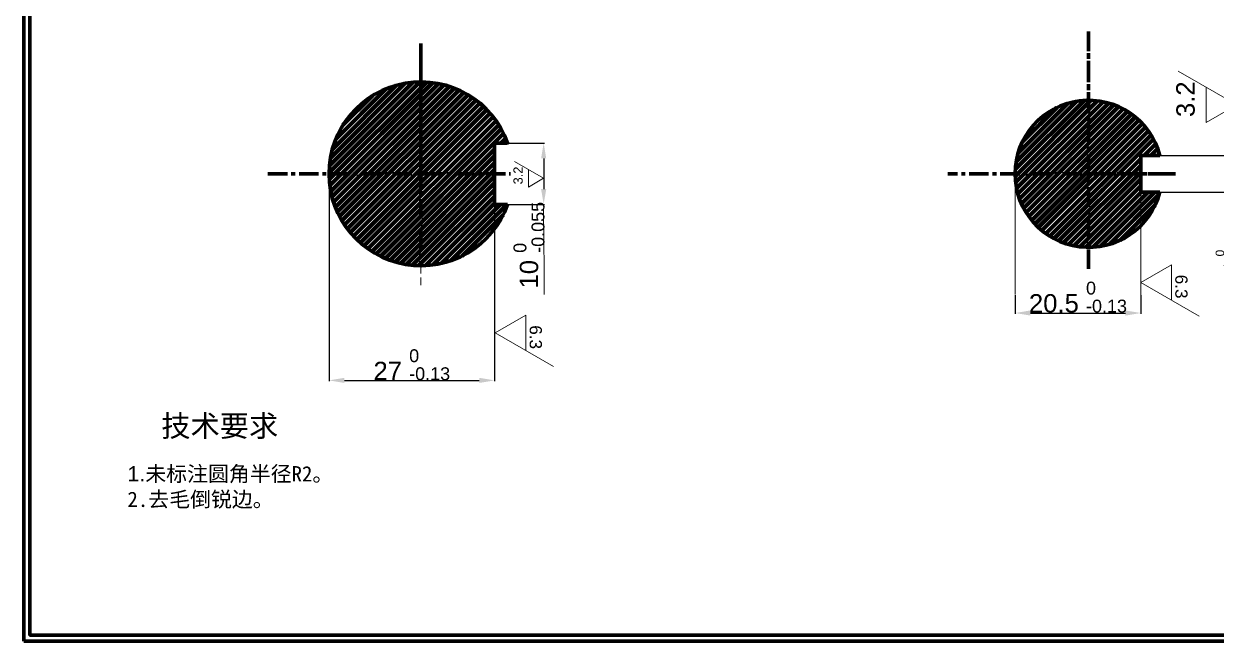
# Model space of a CAD drawing. Header units: millimetres. Extents: x 27201 to 30161, y 40204 to 42304.
# Drawn here: x 27201 to 29147, y 40204 to 41212 of the extents above; entities that cross this region are included whole.
import ezdxf

# ---------------------------------------------------------------- set-up
doc = ezdxf.new("R2010")
doc.units = ezdxf.units.MM
doc.linetypes.add('CENTER', pattern=[50.8, 31.75, -6.35, 6.35, -6.35])
doc.linetypes.add('DASHED', pattern=[19.05, 12.7, -6.35])
doc.layers.add('图框', color=7, linetype='Continuous')
doc.layers.add('标注', color=7, linetype='Continuous')
doc.styles.get("Standard").update_dxf_attribs({"font": 'arial.ttf', "height": 3.5})
doc.styles.add('样式 1', font='arial.ttf', dxfattribs={"height": 3.5})
doc.dimstyles.new('ISO-25', dxfattribs={"dimtxt": 2.5, "dimasz": 2.5, "dimexe": 1.25, "dimexo": 0.625, "dimtad": 1, "dimtxsty": 'Standard', "dimcen": 2.5, "dimadec": 0, "dimazin": 0, "dimtfac": 1, "dimtmove": 0, "dimatfit": 3, "dimfxl": 1, "dimarcsym": 0})

# ---------------------------------------------------------------- blocks, each defined once
blk = doc.blocks.new('*D39')
at = {"layer": 'Defpoints', "color": 0, "linetype": 'Continuous', "lineweight": 0, "transparency": 16777216}
for p in [(27968.2, 41017.3), (27968.2, 40917.3), (28049.2, 40917.3)]:
    blk.add_point(p, dxfattribs=at)
at = {"layer": '标注', "color": 0, "linetype": 'Continuous', "lineweight": -2, "transparency": 16777216}
for p, q in [((27968.8, 41017.3), (28050.4, 41017.3)), ((28049.2, 40992.3), (28049.2, 40942.3)), ((27968.8, 40917.3), (28050.4, 40917.3))]:
    blk.add_line(p, q, dxfattribs=at)
at = {"layer": '标注', "color": 0, "linetype": 'Continuous', "lineweight": 0, "transparency": 16777216}
for points in [[(28045, 40992.3), (28053.4, 40992.3), (28049.2, 41017.3)], [(28045, 40942.3), (28053.4, 40942.3), (28049.2, 40917.3)]]:
    blk.add_solid(points, dxfattribs=at)
blk = doc.blocks.new('表面粗糙度')
at = {"layer": '标注', "linetype": 'Continuous', "lineweight": 0}
for p, q in [((-87.7, -10.3), (-32.7, 85)), ((-116.6, 39.7), (-58.9, 39.7)), ((-87.7, -10.3), (-116.6, 39.7)), ((-116.6, 39.7), (-60.2, 39.7))]:
    blk.add_line(p, q, dxfattribs=at)
blk = doc.blocks.new('*D40')
at = {"layer": 'Defpoints', "color": 0, "linetype": 'Continuous', "lineweight": 0, "transparency": 16777216}
for p in [(27699, 40967.3), (27969, 40967.3), (27969, 40630)]:
    blk.add_point(p, dxfattribs=at)
at = {"layer": '标注', "color": 0, "linetype": 'Continuous', "lineweight": -2, "transparency": 16777216}
for p, q in [((27699, 40966.7), (27699, 40628.8)), ((27969, 40966.7), (27969, 40628.8)), ((27724, 40630), (27944, 40630))]:
    blk.add_line(p, q, dxfattribs=at)
at = {"layer": '标注', "color": 0, "linetype": 'Continuous', "lineweight": 0, "transparency": 16777216}
for points in [[(27724, 40634.2), (27724, 40625.8), (27699, 40630)], [(27944, 40634.2), (27944, 40625.8), (27969, 40630)]]:
    blk.add_solid(points, dxfattribs=at)
at = {"layer": '标注', "color": 0, "linetype": 'Continuous', "lineweight": 0, "transparency": 16777216, "insert": (27834, 40655.6), "char_height": 3.5, "width": 148.212, "attachment_point": 5}
blk.add_mtext('{\\H8.5714x;27 \\H0.7x;\\S0^ -0.13;}', dxfattribs=at)
blk = doc.blocks.new('*D41')
at = {"layer": 'Defpoints', "color": 0, "linetype": 'Continuous', "lineweight": 0, "transparency": 16777216}
for p in [(28818.5, 40770), (29023.5, 40770), (29023.5, 40740)]:
    blk.add_point(p, dxfattribs=at)
at = {"layer": '标注', "color": 0, "linetype": 'Continuous', "lineweight": -2, "transparency": 16777216}
for p, q in [((28818.5, 40769.4), (28818.5, 40738.8)), ((29023.5, 40769.4), (29023.5, 40738.8)), ((28843.5, 40740), (28998.5, 40740))]:
    blk.add_line(p, q, dxfattribs=at)
at = {"layer": '标注', "color": 0, "linetype": 'Continuous', "lineweight": 0, "transparency": 16777216}
for points in [[(28843.5, 40744.2), (28843.5, 40735.8), (28818.5, 40740)], [(28998.5, 40744.2), (28998.5, 40735.8), (29023.5, 40740)]]:
    blk.add_solid(points, dxfattribs=at)
at = {"layer": '标注', "color": 0, "linetype": 'Continuous', "lineweight": 0, "transparency": 16777216, "insert": (28921, 40765.8), "char_height": 3.5, "width": 211.081, "attachment_point": 5}
blk.add_mtext('{\\H8.5714x;20.5 \\H0.7x;\\S0^ -0.13;}', dxfattribs=at)
blk = doc.blocks.new('*D42')
at = {"layer": 'Defpoints', "color": 0, "linetype": 'Continuous', "lineweight": 0, "transparency": 16777216}
for p in [(29054.7, 40997.3), (29054.7, 40937.3), (29180, 40937.3)]:
    blk.add_point(p, dxfattribs=at)
at = {"layer": '标注', "color": 0, "linetype": 'Continuous', "lineweight": -2, "transparency": 16777216}
for p, q in [((29180, 41022.3), (29180, 41047.3)), ((29055.3, 40997.3), (29181.2, 40997.3)), ((29180, 40997.3), (29180, 40937.3)), ((29055.3, 40937.3), (29181.2, 40937.3)), ((29180, 40912.3), (29180, 40809.8))]:
    blk.add_line(p, q, dxfattribs=at)
at = {"layer": '标注', "color": 0, "linetype": 'Continuous', "lineweight": 0, "transparency": 16777216}
for points in [[(29175.8, 41022.3), (29184.2, 41022.3), (29180, 40997.3)], [(29175.8, 40912.3), (29184.2, 40912.3), (29180, 40937.3)]]:
    blk.add_solid(points, dxfattribs=at)
at = {"layer": '标注', "color": 0, "linetype": 'Continuous', "lineweight": 0, "transparency": 16777216, "insert": (29162.6, 40848.5), "char_height": 3.5, "width": 179.82, "attachment_point": 5, "rotation": 90}
blk.add_mtext('{\\H5.7143x;6 \\H0.7x;\\S0^ -0.055;}', dxfattribs=at)

msp = doc.modelspace()

# ---------------------------------------------------------------- hatches: boundary and pattern name
at = {"layer": '图框', "linetype": 'Continuous', "lineweight": 140, "transparency": 33554613}
h = msp.add_hatch(dxfattribs=at)
h.set_pattern_fill('JIS_LC_8', color=256)
h.paths.add_polyline_path([(27990.43, 40917.309), (27969.008, 40917.309), (27969.008, 41017.309), (27990.43, 41017.309, 5.82842712)])
at = {"layer": '图框', "linetype": 'Continuous', "lineweight": 140}
h = msp.add_hatch(dxfattribs=at)
h.set_pattern_fill('JIS_LC_8', color=256)
h.paths.add_polyline_path([(28938.492, 41087.309, 0.41421356), (28818.492, 40967.309), (28938.492, 40967.309)])
h.paths.add_polyline_path([(28938.492, 41087.309), (28938.492, 40967.309), (29023.492, 40967.309), (29023.492, 40997.309), (29054.682, 40997.309, 0.34199871)])
h.paths.add_polyline_path([(29054.682, 40937.309), (29023.492, 40937.309), (29023.492, 40967.309), (28938.492, 40967.309), (28938.492, 40847.309, 0.34199871)])
h.paths.add_polyline_path([(28938.492, 40967.309), (28818.492, 40967.309, 0.41421356), (28938.492, 40847.309)])

# ---------------------------------------------------------------- linework, layer by layer
at = {"layer": '图框', "lineweight": 140}
for p, q in [((27200.974, 40204.262), (27200.974, 42304.262)), ((30160.974, 40204.262), (27200.974, 40204.262)), ((30150.974, 40214.262), (27308.18, 40214.262))]:
    msp.add_line(p, q, dxfattribs=at)
msp.add_lwpolyline([(27308.18, 40214.262), (27210.974, 40214.262), (27210.974, 40214.262), (27210.974, 42262.468)], dxfattribs=at)
at = {"layer": '图框', "linetype": 'CENTER', "lineweight": 140}
for points in [[(28938.492, 40967.309), (28938.492, 41199.351), (28938.492, 40810)], [(27849.008, 40967.309), (27849.008, 41180.026), (27849.008, 40817.309)], [(27599.3, 40967.309), (27994.886, 40967.309)], [(29080, 40967.309), (28708.695, 40967.309)], [(28938.492, 40967.309), (29080, 40967.309)]]:
    msp.add_lwpolyline(points, dxfattribs=at)
at = {"layer": '图框', "linetype": 'Continuous', "lineweight": 140}
for points in [[(27990.43, 41017.309), (27969.008, 41017.309), (27969.008, 41017.309)], [(27969.008, 41017.309), (27969.008, 40917.309)], [(29054.682, 40937.309), (29023.492, 40937.309), (29023.492, 40937.309), (29023.492, 40997.309), (29054.682, 40997.309)], [(27990.43, 40917.309), (27969.008, 40917.309), (27969.008, 40917.309)]]:
    msp.add_lwpolyline(points, dxfattribs=at)
at = {"layer": '图框', "linetype": 'Continuous', "lineweight": 50}
msp.add_lwpolyline([(29058.492, 40937.309), (29058.492, 40937.309)], close=True, dxfattribs=at)
at = {"layer": '图框', "linetype": 'Continuous', "lineweight": 140}
for centre, radius, start, end in [((27849.008, 40967.309), 150, 19.471221, 340.528779), ((28938.492, 40967.309), 120, 14.477512, 345.522488)]:
    msp.add_arc(centre, radius, start, end, dxfattribs=at)
at = {"layer": '标注', "color": 3, "linetype": 'Continuous', "lineweight": 0}
for points in [[(28818.492, 40967.309), (28818.492, 40770)], [(29023.492, 40967.309), (29023.492, 40760)]]:
    msp.add_lwpolyline(points, dxfattribs=at)
at = {"layer": '标注', "linetype": 'Continuous', "lineweight": 0}
msp.add_lwpolyline([(28049.184, 40910), (28050, 40810), (28050, 40770)], dxfattribs=at)
at = {"layer": '标注', "linetype": 'DASHED', "lineweight": 0}
msp.add_lwpolyline([(27849.008, 40817.309), (27849.008, 40780)], dxfattribs=at)

# ---------------------------------------------------------------- block references
at = {"layer": '标注', "color": 3, "linetype": 'Continuous', "lineweight": 0}
for p, rotation in [((29169.704, 41167.733), 90), ((29033.788, 40702.267), 270), ((27980.296, 40619.767), 270)]:
    msp.add_blockref('表面粗糙度', p, dxfattribs=dict(at, rotation=rotation))
at = {"layer": '标注', "color": 3, "linetype": 'Continuous', "lineweight": 0, "xscale": 0.5, "yscale": 0.5, "zscale": 0.5, "rotation": 90}
msp.add_blockref('表面粗糙度', (28044.036, 41003.867), dxfattribs=at)

# ---------------------------------------------------------------- texts
at = {"layer": '标注', "color": 3, "linetype": 'Continuous', "lineweight": 0, "attachment_point": 1, "style": '样式 1'}
for s, width, heights, insert, char_height, rotation in [('3.2', 24.18433, [13.75], (29081.631, 41059.821), 30, 90.373878), ('3.2', 24.18433, [13.75], (28000, 40949.91), 15, 90.373878), ('\\A1;10 {\\H0.7x;\\S0^ -0.055;}', 202.7472, [83.6], (28000, 40780), 30, 90), ('6.3', 7.275957614183426e-12, [0], (29099.86, 40802.5), 20, 270), ('6.3', 7.275957614183426e-12, [0], (28046.368, 40720), 20, 270)]:
    msp.add_mtext_dynamic_manual_height_columns(s, width=width, gutter_width=17.5, heights=heights, dxfattribs=dict(at, insert=insert, char_height=char_height, rotation=rotation))
at = {"layer": '标注', "color": 3, "linetype": 'Continuous', "lineweight": 0, "insert": (27425.178, 40573.157), "char_height": 35, "attachment_point": 1, "style": '样式 1'}
msp.add_mtext_dynamic_manual_height_columns('{\\fSimSun|b0|i0|c134|p2;技术要求}', width=747.18311, gutter_width=17.5, heights=[0], dxfattribs=at)
at = {"layer": '标注', "color": 5, "linetype": 'Continuous', "lineweight": 0, "insert": (27370, 40490), "char_height": 25, "attachment_point": 1, "style": '样式 1'}
msp.add_mtext_dynamic_manual_height_columns('1.{\\fSimSun|b0|i0|c134|p2;未标注圆角半径R2。\\P2.去毛倒锐边。}', width=528.86641, gutter_width=17.5, heights=[0], dxfattribs=at)

# ---------------------------------------------------------------- dimensions: what is measured, and where the dimension line sits
at = {"layer": '标注', "color": 3, "linetype": 'Continuous', "lineweight": 0}
for base, p1, p2, text, override, picture, middle in [((29180, 40937.309), (29054.682, 40997.309), (29054.682, 40937.309), '{\\H5.7143x;6 \\H0.7x;\\S0^ -0.055;}', {"dimasz": 25, "dimatfit": 0}, '*D42', (29162.575, 40848.533)), ((28049.184, 40917.309), (27968.193, 41017.309), (27968.193, 40917.309), ' ', {"dimasz": 25, "dimgap": 0.625, "dimtol": 0, "dimlim": 0, "dimtm": 0}, '*D39', (28049.184, 40967.309))]:
    dim = msp.add_linear_dim(base=base, p1=p1, p2=p2, angle=90, text=text, dimstyle='ISO-25', override=override, dxfattribs=at)
    dim.commit()
    dim.dimension.update_dxf_attribs({"geometry": picture, "text_midpoint": middle})
for base, p1, p2, text, override, picture, middle in [((27969.008, 40630), (27699.008, 40967.309), (27969.008, 40967.309), '{\\H8.5714x;27 \\H0.7x;\\S0^ -0.13;}', {"dimasz": 25}, '*D40', (27834.008, 40655.576)), ((29023.492, 40740), (28818.492, 40770), (29023.492, 40770), '{\\H8.5714x;20.5 \\H0.7x;\\S0^ -0.13;}', {"dimasz": 25, "dimatfit": 0}, '*D41', (28920.992, 40765.832))]:
    dim = msp.add_linear_dim(base=base, p1=p1, p2=p2, text=text, dimstyle='ISO-25', override=override, dxfattribs=at)
    dim.commit()
    dim.dimension.update_dxf_attribs({"geometry": picture, "text_midpoint": middle})

doc.saveas('drawing.dxf')
